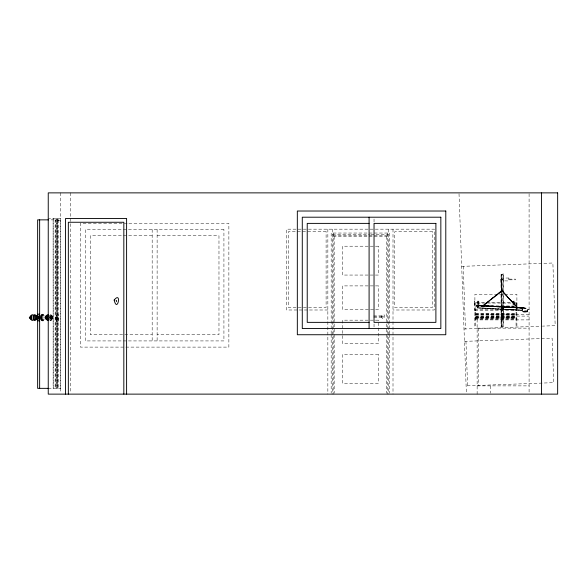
<?xml version="1.0" encoding="UTF-8"?>
<svg xmlns="http://www.w3.org/2000/svg" width="587" height="587" viewBox="0 0 587 587"><rect width="100%" height="100%" fill="white"/><g stroke="black" fill="none" stroke-linecap="round" stroke-linejoin="round"><path stroke-width="0.44" stroke-dasharray="2.94 2.2" d="M501.063 274.489L501.063 326.607L503.345 326.607L503.345 274.489L501.063 274.489L502.854 274.268L503.11 272.728L503.11 326.607M501.562 326.607L501.562 274.489M502.854 326.607L502.854 274.489M52.581 317.78C51.575 319.057 51.605 312.159 49.557 315.322C46.843 324.706 56.579 318.844 51.208 314.845M501.305 279.852L501.459 282.237L501.371 281.43M501.313 280.226L501.357 281.122M501.291 283.433C501.98 282.501 500.909 284.688 501.672 284.189M501.43 282.699L501.415 282.391M501.54 285.238L501.65 287.344L501.533 284.922M501.665 287.843L501.643 287.461M501.606 286.573L501.584 286.192M501.768 290.316L501.584 291.196L502.509 290.484L501.775 290.492L501.665 287.916L501.702 288.731M501.716 289.046L501.753 290M52.625 318.139L51.737 318.337L51.972 317.912M527.427 311.8L527.632 309.716L529.085 309.65M43.996 318.47L43.996 316.642M51.575 317.347L51.575 317.765M51.208 320.275L51.803 317.384L52.595 317.626M52.023 317.765L51.964 316.987M52.324 317.296C51.289 325.117 50.636 310.728 52.419 317.2M529.085 309.503L527.493 309.65L527.412 311.858L522.79 311.924L527.61 311.704M58.443 220.565L58.487 219.861L49.014 219.861M60.505 388.352L60.615 218.445L48.244 218.445M477.671 305.431L522.423 307.874M51.759 317.846L51.781 317.479M522.247 310.296L521.887 308.579L520.082 308.483L522.122 308.344L522.283 310.097L477.502 307.698L477.657 305.952L479.696 306.091L477.891 306.194L477.495 307.852M477.671 305.379L522.511 307.771L522.32 310.464L477.466 308.043L477.657 305.35L477.48 308.028L522.232 310.464L522.43 307.764M527.39 311.91L522.929 311.961L527.442 311.726L522.863 311.866L522.834 310.215M502.479 308.901L502.905 306.781L502.487 308.887M503.514 308.96C504.028 301.703 502.648 314.148 503.58 307.148M476.6 305.739L526.583 308.329L476.571 305.952L476.644 305.343M51.597 317.369L51.685 316.855M51.994 317.743L51.964 318.125M52.793 317.743L51.693 318.939L51.164 316.569L50.108 316.32L50.108 318.792L51.803 318.367M476.71 305.952L477.194 305.277L523.311 307.507L477.209 305.123L476.622 305.497M523.149 307.661L526.334 308.483M527.28 311.844L522.834 311.704L527.405 311.792M485.515 304.073L483.783 305.181L485.515 304.073M490.006 299.81C490.798 301.557 491.789 298.049 490.006 299.803M501.093 291.299L501.768 291.042L500.755 291.732M49.249 319.79L49.249 315.322M52.412 317.2L52.654 316.863L52.793 317.369M486.674 302.943L487.32 302.466L486.3 303.2L488.722 301.314L488.076 301.821M51.649 317.053L52.544 316.863M497.057 294.931L496.675 294.689L496.03 295.4L500.66 291.864L499.941 292.377M517.396 307.309C518.086 308.505 515.078 304.594 513.471 303.795C516.685 306.15 512.554 302.019 514.175 303.993M51.905 318.939C52.434 311.249 50.908 321.992 50.673 317.56M51.803 316.965L52.603 316.965L51.803 316.965L51.759 317.442L52.595 317.545M490.248 300.096L489.925 300.353M494.525 296.692L494.9 296.435L493.887 297.161L495.245 296.178L488.472 301.476L491.011 299.495M495.663 295.782L495.34 296.039M497.505 294.314L497.776 294.102M501.078 291.468L500.403 292.01L501.085 291.203M58.04 317.677L56.734 317.207L56.77 319.328L58.003 318.866L58.003 317.677M484.51 304.668L484.774 304.455M485.596 303.802L486.586 303.075L485.86 303.589M487.76 302.078L486.946 302.731M488.846 301.219L489.485 300.742L489.11 301.006M492.038 298.673L491.715 298.886L492.735 298.159L491.275 299.282M492.361 298.416L493.175 297.763M493.44 297.55L494.261 296.905M496.426 295.18L495.729 295.731L497.006 294.923M496.69 294.968L498.59 293.456M498.855 293.243L499.676 292.59M501.914 290.807C499.625 292.311 502.846 290.55 502.09 290.668C503.206 291.321 504.541 293.786 503.448 292.267M505.121 294.087C504.637 291.812 503.947 294.74 504.952 293.926C505.356 294.63 506.449 295.334 505.275 294.263M502.039 290.682L502.861 291.57L502.311 291.02M51.003 314.742L50.196 317.56L51.003 320.37M50.203 318.836L50.915 316.459L51.803 316.745M51.795 318.271L52.654 318.249M52.676 318.521L52.676 316.591M50.203 320.715L51.113 317.56L50.203 314.397M57.482 319.262L56.734 319.328M383.032 315.901C380.75 317.589 385.314 317.589 383.032 315.901L373.86 315.901M461.698 266.366L552.873 263.005L555.185 325.646L542.425 326.115M464.009 329.013L541.508 326.152M464.464 341.37L552.125 338.141L553.761 382.651L466.107 385.879M51.751 318.132L52.617 318.117M60.505 220.565L55.303 220.565L55.266 219.861L55.303 388.352M127.152 223.39L80.412 223.39L80.412 347.108L228.871 347.108L228.871 223.39L128.069 223.39M332.499 234.587L370.037 234.587M370.955 234.587L388.352 234.587M333.167 235.365L387.684 235.365M152.172 235.769L90.31 235.769L90.31 334.737L152.172 334.737M157.118 235.769L218.973 235.769L218.973 334.737L157.118 334.737M333.167 236.524L387.684 236.524M508.885 279.126L515.481 279.126L515.481 279.823L508.885 279.838M477.304 302.21L478.955 302.21M512.774 302.21L514.425 302.21M516.068 303.061L474.751 303.061C474.575 295.921 474.281 309.488 474.751 303.274L475.903 303.274L475.903 302.21L475.661 326.607L474.832 326.607L474.905 294.263L516.898 294.263L516.898 326.607L516.068 326.607L516.068 302.349M477.304 303.274L478.955 303.274M512.774 303.274L514.425 303.274M475.661 305.974L516.068 305.974M475.661 306.685L516.068 306.685L516.516 307.118M474.832 309.606L516.068 309.606M327.847 309.995L286.61 309.995L286.61 229.165L434.248 229.165L434.248 309.995L393.004 309.995M527.442 310.215L522.665 310.215L522.716 311.858M474.832 310.31L516.898 310.31M475.661 310.435L474.832 310.435L474.832 302.349L516.898 302.349L516.898 310.435L516.068 310.435M522.841 311.726L527.434 311.741M474.832 312.401L475.661 312.401M516.068 312.401L516.898 312.401M475.661 313.568L516.898 313.568M475.661 313.95L516.068 313.95M475.661 314.162L516.898 314.162M516.068 314.294L516.898 314.294M529.092 314.449L490.328 314.449L490.328 316.1L529.092 316.1M475.661 314.661L516.898 314.661M516.068 314.845L516.898 314.845M475.661 315.16L516.068 315.16M475.661 316.474L516.068 316.474M373.86 316.679L383.032 316.679M475.661 316.848L516.068 316.848M475.661 317.083L516.068 317.119M57.13 317.2L55.816 317.193L55.816 319.35L56.631 319.35M373.86 317.457L383.032 317.457M475.661 317.494L516.068 317.494M475.661 317.75L516.068 317.728M474.832 317.809L516.898 317.809M475.661 318.447L516.068 318.447M474.832 318.521L516.898 318.521M474.905 319.519L516.898 319.519M529.092 319.893L477.136 319.893L477.136 394.126M477.136 328.14L529.092 328.14M477.136 385.879L529.092 385.879M48.244 388.352L60.615 388.352M522.489 308.124L477.635 305.702L522.401 308.116M477.488 307.705L522.342 310.127M516.516 307.118C518.262 307.155 515.738 305.115 516.083 306.73M523.377 307.544L526.495 308.3M50.203 316.276L50.57 317.56M505.965 295.012L507.726 296.868L507.102 296.259M506.874 296.009L507.425 296.56L506.185 295.261M507.792 297.007L508.636 297.858L508.056 297.308M508.702 298.005L509.516 298.893L508.966 298.306M509.89 299.297L510.426 299.891L509.611 299.003M510.8 300.295L510.529 300.001M513.265 302.995L512.649 302.386L513.493 303.237M51.905 316.173L52.654 316.863M503.22 292.018L502.538 291.269M504.138 293.016L504.989 293.874L504.358 293.265M511.438 300.999L511.666 301.241M512.348 301.997L512.576 302.239M515.32 305.233L516.002 305.981M516.92 306.979L516.23 306.231M515.048 304.932L514.403 304.235M501.694 284.233L501.533 285.649L501.489 283.969M463.187 266.315L465.491 328.955M465.953 341.318L467.59 385.828M459.019 193.791L466.379 393.209M529.092 193.791L529.092 393.209M490.328 385.879L490.328 393.209M478.618 328.14L478.618 385.879M393.004 229.165L393.004 394.126M389.68 333.717L389.68 233.039L331.171 233.039L331.171 333.717M389.68 334.634L389.68 393.209M388.352 229.165L388.352 394.126M387.684 233.039L387.684 394.126M386.686 236.524L386.686 333.651M386.686 334.568L386.686 393.209M374.036 219.032L374.036 222.686M374.036 323.987L374.036 327.641M334.164 236.524L334.164 333.651M334.164 334.568L334.164 393.209M333.167 233.039L333.167 394.126M332.499 229.165L332.499 394.126M331.171 334.634L331.171 393.209M327.847 229.165L327.847 394.126M157.118 229.576L157.118 340.922M152.172 229.576L152.172 340.922M70.513 192.874L70.513 393.209M60.615 192.874L60.615 393.209M58.487 219.861L58.443 388.352M57.357 388.352L57.247 218.445L57.247 388.352M57.137 219.861L57.137 388.352M57.049 317.207L57.049 319.328M56.499 388.352L56.499 218.445L56.425 388.352M55.904 317.193L55.904 319.35M55.141 219.861L55.141 388.352M53.204 388.352L53.131 218.445L53.131 388.352M52.603 316.965L52.559 317.442M501.298 274.489L501.298 326.607L501.335 274.489M501.034 279.764C501.621 282.031 501.569 278.047 501.034 279.764M501.144 282.303C501.298 284.563 502.164 281.166 501.144 282.303M501.093 281.034C501.342 283.33 501.988 279.75 501.093 281.034M501.371 287.373C501.665 289.677 502.223 286.052 501.371 287.373M501.489 289.912C501.738 292.209 502.406 288.606 501.489 289.912M501.43 288.643C501.702 290.947 502.318 287.329 501.43 288.643M485.192 303.919L486.234 303.332L485.192 303.919M487.357 302.195L488.399 301.608L487.364 302.173M490.607 299.605L491.649 299.018L490.607 299.605M492.772 297.88L493.814 297.293L492.772 297.88M494.944 296.156L496 295.606L494.951 296.134M498.187 293.566L499.229 292.979L498.187 293.566M499.273 292.708L500.337 292.157L499.28 292.678M502.56 307.052L502.34 309.195L502.56 307.052M500.814 279.118C501.115 281.437 502.523 277.9 500.814 279.118M500.865 280.388C501.173 282.707 502.582 279.163 500.865 280.388M500.924 281.657C501.225 283.976 502.633 280.432 500.924 281.657M500.982 282.927C501.283 285.245 502.692 281.701 500.982 282.927M501.041 284.196C501.342 286.515 502.751 282.971 501.041 284.196M501.093 285.465C501.393 287.777 502.81 284.24 501.093 285.465M501.151 286.727C501.452 289.046 502.861 285.509 501.151 286.727M501.21 287.997C501.511 290.316 502.92 286.779 501.21 287.997M501.261 289.266C501.569 291.585 502.978 288.048 501.261 289.266M501.716 284.592L501.327 284.622L501.709 284.607M502.854 291.798L503.771 292.568L502.861 291.776M503.763 292.796L504.681 293.566L503.785 292.744M504.681 293.793L505.598 294.564L504.681 293.793M505.59 294.791L506.508 295.562L505.598 294.769M507.417 296.787L508.335 297.558L507.425 296.758M508.327 297.785L509.245 298.556L508.327 297.785M509.245 298.783L510.162 299.553L509.245 298.783M510.154 299.781L511.38 300.852L510.176 299.73M511.072 300.779L512.29 301.85L511.086 300.727M511.981 301.777L512.899 302.547L512.003 301.725M512.899 302.775L513.816 303.545L512.913 302.723M514.718 304.77L515.635 305.541L514.726 304.741M515.635 305.768L516.553 306.539L515.635 305.768M516.545 306.766L517.463 307.537L516.545 306.766M381.425 316.18C383.656 324.486 387.068 310.288 381.425 316.18M501.592 279.317L502.391 279.5L501.592 279.317M483.505 304.983C484.304 306.737 485.288 303.23 483.512 304.983M484.591 304.117C485.383 305.871 486.374 302.364 484.591 304.117M485.676 303.259C486.469 305.013 487.459 301.505 485.676 303.259M486.755 302.393C487.555 304.147 488.538 300.639 486.755 302.393M487.841 301.535C488.633 303.288 489.624 299.774 487.841 301.527M488.927 300.669C489.719 302.422 490.703 298.915 488.927 300.669M491.092 298.944C491.884 300.698 492.875 297.191 491.092 298.944M492.17 298.086C492.97 299.832 493.953 296.325 492.17 298.079M493.256 297.22C494.049 298.974 495.039 295.466 493.256 297.22M494.342 296.354C495.135 298.108 496.118 294.601 494.342 296.354M495.421 295.496C496.22 297.249 497.204 293.742 495.421 295.496M496.507 294.63C497.299 296.384 498.29 292.876 496.507 294.63M497.585 293.771C498.385 295.525 499.368 292.018 497.593 293.771M498.671 292.906C499.456 294.667 500.469 291.145 498.671 292.906M499.757 292.047C500.55 293.793 501.533 290.286 499.757 292.04M502.325 291.365C502.964 293.559 504.13 290.426 502.325 291.365M503.235 292.363C503.881 294.557 505.04 291.423 503.235 292.363M505.062 294.358C505.708 296.552 506.867 293.419 505.062 294.358M505.972 295.356C506.618 297.55 507.784 294.417 505.972 295.356M506.889 296.354C507.528 298.548 508.694 295.415 506.889 296.354M507.799 297.352C508.445 299.546 509.604 296.413 507.799 297.352M508.716 298.35C509.355 300.544 510.521 297.411 508.716 298.35M509.626 299.348C510.272 301.542 511.431 298.409 509.626 299.348M510.543 300.346C511.182 302.54 512.348 299.407 510.543 300.346M511.453 301.344C512.099 303.538 513.258 300.405 511.453 301.344M512.363 302.342C513.009 304.536 514.175 301.402 512.363 302.342M513.28 303.34C513.918 305.534 515.085 302.4 513.28 303.34M514.19 304.33C514.836 306.531 515.995 303.398 514.19 304.33M515.107 305.328C515.746 307.529 516.912 304.396 515.107 305.328M516.927 307.324C517.573 309.525 518.739 306.392 516.927 307.324M478.009 301.454L478.258 301.828L478.009 301.454M478.009 303.795L478.258 304.169L478.009 303.795M513.471 301.454L513.72 301.828L513.471 301.454M223.926 229.576L85.364 229.576L85.364 340.922L223.926 340.922L223.926 229.576M326.101 231.733L288.356 231.733L288.356 307.427L326.101 307.427L326.101 231.733M432.502 231.733L394.75 231.733L394.75 307.427L432.502 307.427L432.502 231.733M378.38 246.202L342.478 246.202L342.478 275.054L378.38 275.054L378.38 246.202M508.885 278.033L503.11 278.033L503.11 280.872L508.885 280.931L508.885 278.033M378.38 285.898L342.478 285.898L342.478 309.32L378.38 309.32L378.38 285.898M478.955 301.146L477.304 301.146L477.304 304.69L478.955 304.69L478.955 301.146M514.425 301.146L512.774 301.146L512.774 304.69L514.425 304.69L514.425 301.146M58.326 314.874L56.631 314.874L56.631 321.507L58.326 321.507L58.311 314.874M378.38 320.164L342.478 320.164L342.478 343.593L378.38 343.593L378.38 320.164M378.38 354.431L342.478 354.431L342.478 383.282L378.38 383.282L378.38 354.431"/><path stroke-width="0.88" d="M29.871 317.296L29.871 317.816M29.372 317.281L29.357 317.699M29.621 317.163L29.511 318.117L29.783 317.266M36.489 318.257C35.11 324.736 34.215 311.418 36.416 316.202M36.776 317.772L36.541 318.403L36.71 316.958M37.12 318.095C36.049 323.085 35.367 312.834 37.054 316.51M43.893 319.328C41.501 325.594 41.501 309.518 43.893 315.784M41.56 316.004L42.066 314.735M30.656 316.547L30.84 316.173M31.353 318.968C30.018 321.111 30.018 314.001 31.353 316.144M46.087 316.826L46.087 318.286M46.63 319.027C45.236 321.265 45.236 313.847 46.63 316.085M30.289 318.418L29.9 318.059L30.289 316.694M32.997 320.289C31.038 321.515 31.038 313.605 32.997 314.823M34.596 320.289C32.63 321.515 32.63 313.605 34.596 314.823M35.367 320.113C33.532 321.25 33.532 313.862 35.367 314.999M37.495 318.506L37.025 317.56L37.495 316.606M42.726 320.619C40.525 321.992 40.525 313.12 42.726 314.493M45.566 318.506L45.096 317.56L45.566 316.606M48.369 314.507L47.694 317.56L48.369 320.605M48.229 320.113C46.395 321.25 46.395 313.862 48.229 314.999M31.955 320.275C30.458 319.768 30.458 315.344 31.955 314.845M47.209 320.172C45.764 319.688 45.764 315.424 47.209 314.94M48.391 219.861L37.641 219.861L37.641 388.352L48.391 388.352M369.091 223.39L307.228 223.39L307.228 322.366L369.091 322.366M39.652 314.177L37.825 314.177L37.825 320.81L39.652 320.81M30.84 318.939L30.656 318.565M42.015 320.209L41.53 318.829M541.471 192.874L541.471 394.126M369.091 217.205L369.091 328.551M126.601 394.126L126.601 218.445L65.568 218.445L65.568 394.126M123.828 394.126L123.828 222.26L68.341 222.26L68.341 394.126M40.885 315.476L40.885 319.511M39.637 219.861L39.637 388.352M39.454 314.177L39.454 320.81M114.157 300.06C117.385 313.752 122.052 290.36 114.157 300.06M116.189 300.808L116.578 301.116L116.189 300.808M39.351 317.574C36.497 319.915 39.212 318.814 39.3 317.266C37.399 316.063 38.294 316.217 39.351 317.574M557.65 192.874L48.244 192.874L48.244 394.126L557.65 394.126L557.65 192.874M445.79 211.019L297.33 211.019L297.33 334.737L445.79 334.737L445.79 211.019M440.844 217.205L302.283 217.205L302.283 328.551L440.844 328.551L440.844 217.205M435.892 223.39L374.036 223.39L374.036 322.366L435.892 322.366L435.892 223.39"/></g></svg>
